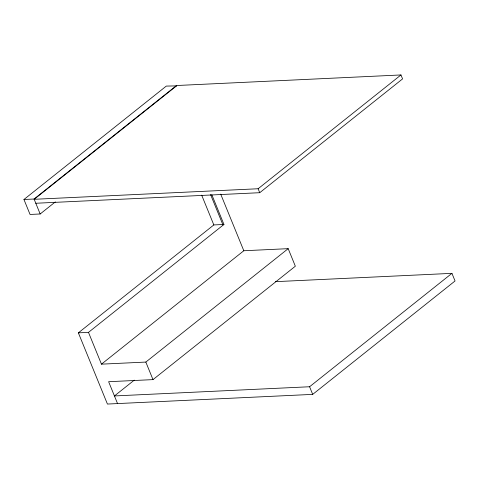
<?xml version="1.0" encoding="UTF-8"?>
<svg xmlns="http://www.w3.org/2000/svg" width="479" height="479" viewBox="0 0 479 479"><rect width="100%" height="100%" fill="white"/><g stroke="black" fill="none" stroke-linecap="round" stroke-linejoin="round"><path stroke-width="0.72" d="M55.354 201.887L40.17 213.981L30.057 214.454L23.95 199.492L166.303 86.088L176.529 85.891M23.95 199.492L34.069 199.019L176.416 85.609M400.965 74.946L177.026 85.502L34.183 199.3L258.121 188.75L400.965 74.946L402.582 78.903L259.732 192.702L35.793 203.258M275.401 281.664L451.936 273.347L455.05 280.975L312.697 394.379L107.428 404.054L78.37 332.845L213.832 224.932L223.95 224.453L211.796 194.684M78.37 332.845L88.489 332.372L223.95 224.453M88.489 332.372L101.458 364.16L243.811 250.751L288.184 248.661L295.345 266.21L152.993 379.619L108.619 381.709L117.547 403.575M101.458 364.16L145.832 362.07L288.184 248.661M134.27 380.146L114.433 395.947L309.584 386.751L451.936 273.347M258.121 188.75L259.732 192.702M309.584 386.751L312.697 394.379M220.699 194.127L243.811 250.751M210.58 194.588L222.986 224.992M201.683 195.163L213.832 224.932M145.832 362.07L152.993 379.619M34.069 199.019L40.17 213.981"/></g></svg>
